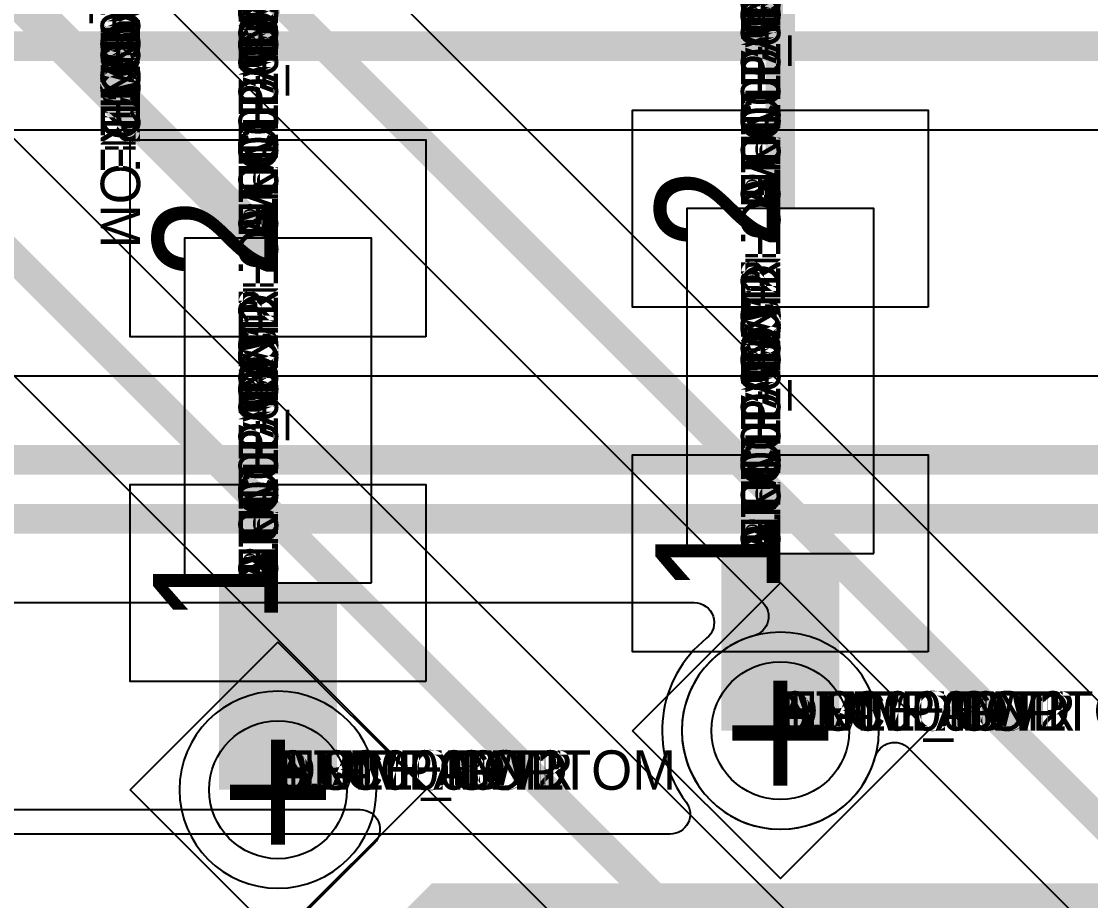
# Model space of a CAD drawing. Extents: x 0 to 323, y 0 to 320.
# Drawn here: x 27.9 to 33.33, y 71.09 to 75.55 of the extents above; entities that cross this region are included whole.
import ezdxf
from ezdxf.enums import TextEntityAlignment as Align

# ---------------------------------------------------------------- set-up
doc = ezdxf.new("R2010")
doc.units = 0
doc.header["$MEASUREMENT"] = 0
doc.layers.get('0').update_dxf_attribs({"linetype": 'CONTINUOUS'})
for name, color, linetype in [('CDN_FIGURES', 7, 'CONTINUOUS'), ('ETCH_BOTTOM', 7, 'CONTINUOUS'), ('ETCH_GND', 3, 'CONTINUOUS'), ('ETCH_INT1', 4, 'CONTINUOUS'), ('ETCH_INT2', 5, 'CONTINUOUS'), ('ETCH_PWR', 6, 'CONTINUOUS'), ('ETCH_TOP', 2, 'CONTINUOUS'), ('MANUFACTURING_NCLEGEND-1-6', 8, 'CONTINUOUS'), ('PACKAGE_GEOMETRY_ASSEMBLY_TOP', 11, 'CONTINUOUS'), ('PACKAGE_GEOMETRY_PIN_NUMBER', 9, 'CONTINUOUS')]:
    doc.layers.add(name, color=color, linetype=linetype)

# ---------------------------------------------------------------- blocks, each defined once
blk = doc.blocks.new('PAD_INFO')
for tag in ['SHAPE_TYPE', 'PAD_HEIGHT', 'PAD_LAYER', 'PAD_TYPE', 'PAD_WIDTH']:
    blk.add_attdef(tag, (0, 0), '', height=0.2)
at = {"flags": 2}
blk.add_attdef('CDN_TYPE', (0, 0), '', height=0.2, dxfattribs=at)
blk = doc.blocks.new('DRILL_INFO')
at = {"flags": 2}
blk.add_attdef('CDN_TYPE', (0, 0), '', height=0.2, dxfattribs=at)
for tag in ['FSHAPE', 'FCHAR', 'DRILL_HEIGHT', 'DIAMETER', 'PLATED', 'DRILL_WIDTH']:
    blk.add_attdef(tag, (0, 0), '', height=0.2)
blk = doc.blocks.new('VIA0700X0300')
at = {"layer": 'ETCH_BOTTOM'}
blk.add_circle((0, 0), 0.35, dxfattribs=at)
at = {"layer": 'ETCH_GND'}
blk.add_circle((0, 0), 0.35, dxfattribs=at)
at = {"layer": 'ETCH_INT1'}
blk.add_circle((0, 0), 0.35, dxfattribs=at)
at = {"layer": 'ETCH_INT2'}
blk.add_circle((0, 0), 0.35, dxfattribs=at)
at = {"layer": 'ETCH_PWR'}
blk.add_circle((0, 0), 0.35, dxfattribs=at)
at = {"layer": 'ETCH_TOP'}
blk.add_circle((0, 0), 0.35, dxfattribs=at)
ref = blk.add_blockref('PAD_INFO', (0, 0))
ref.add_attrib('PAD_LAYER', 'ETCH_TOP', (0, 0), dxfattribs={"height": 0.2})
ref.add_attrib('SHAPE_TYPE', 'NULL', (0, 0), dxfattribs={"height": 0.2})
ref.add_attrib('PAD_TYPE', 'ANTIPAD', (0, 0), dxfattribs={"height": 0.2})
ref.add_attrib('PAD_WIDTH', '0.000000', (0, 0), dxfattribs={"height": 0.2})
ref.add_attrib('PAD_HEIGHT', '0.000000', (0, 0), dxfattribs={"height": 0.2})
ref = blk.add_blockref('PAD_INFO', (0, 0))
ref.add_attrib('PAD_LAYER', 'ETCH_GND', (0, 0), dxfattribs={"height": 0.2})
ref.add_attrib('SHAPE_TYPE', 'NULL', (0, 0), dxfattribs={"height": 0.2})
ref.add_attrib('PAD_TYPE', 'ANTIPAD', (0, 0), dxfattribs={"height": 0.2})
ref.add_attrib('PAD_WIDTH', '0.000000', (0, 0), dxfattribs={"height": 0.2})
ref.add_attrib('PAD_HEIGHT', '0.000000', (0, 0), dxfattribs={"height": 0.2})
ref = blk.add_blockref('PAD_INFO', (0, 0))
ref.add_attrib('PAD_LAYER', 'ETCH_INT1', (0, 0), dxfattribs={"height": 0.2})
ref.add_attrib('SHAPE_TYPE', 'NULL', (0, 0), dxfattribs={"height": 0.2})
ref.add_attrib('PAD_TYPE', 'ANTIPAD', (0, 0), dxfattribs={"height": 0.2})
ref.add_attrib('PAD_WIDTH', '0.000000', (0, 0), dxfattribs={"height": 0.2})
ref.add_attrib('PAD_HEIGHT', '0.000000', (0, 0), dxfattribs={"height": 0.2})
ref = blk.add_blockref('PAD_INFO', (0, 0))
ref.add_attrib('PAD_LAYER', 'ETCH_INT2', (0, 0), dxfattribs={"height": 0.2})
ref.add_attrib('SHAPE_TYPE', 'NULL', (0, 0), dxfattribs={"height": 0.2})
ref.add_attrib('PAD_TYPE', 'ANTIPAD', (0, 0), dxfattribs={"height": 0.2})
ref.add_attrib('PAD_WIDTH', '0.000000', (0, 0), dxfattribs={"height": 0.2})
ref.add_attrib('PAD_HEIGHT', '0.000000', (0, 0), dxfattribs={"height": 0.2})
ref = blk.add_blockref('PAD_INFO', (0, 0))
ref.add_attrib('PAD_LAYER', 'ETCH_PWR', (0, 0), dxfattribs={"height": 0.2})
ref.add_attrib('SHAPE_TYPE', 'NULL', (0, 0), dxfattribs={"height": 0.2})
ref.add_attrib('PAD_TYPE', 'ANTIPAD', (0, 0), dxfattribs={"height": 0.2})
ref.add_attrib('PAD_WIDTH', '0.000000', (0, 0), dxfattribs={"height": 0.2})
ref.add_attrib('PAD_HEIGHT', '0.000000', (0, 0), dxfattribs={"height": 0.2})
ref = blk.add_blockref('PAD_INFO', (0, 0))
ref.add_attrib('PAD_LAYER', 'ETCH_BOTTOM', (0, 0), dxfattribs={"height": 0.2})
ref.add_attrib('SHAPE_TYPE', 'NULL', (0, 0), dxfattribs={"height": 0.2})
ref.add_attrib('PAD_TYPE', 'ANTIPAD', (0, 0), dxfattribs={"height": 0.2})
ref.add_attrib('PAD_WIDTH', '0.000000', (0, 0), dxfattribs={"height": 0.2})
ref.add_attrib('PAD_HEIGHT', '0.000000', (0, 0), dxfattribs={"height": 0.2})
ref = blk.add_blockref('PAD_INFO', (0, 0))
ref.add_attrib('PAD_LAYER', 'ETCH_TOP', (0, 0), dxfattribs={"height": 0.2})
ref.add_attrib('SHAPE_TYPE', 'NULL', (0, 0), dxfattribs={"height": 0.2})
ref.add_attrib('PAD_TYPE', 'THERMAL', (0, 0), dxfattribs={"height": 0.2})
ref.add_attrib('PAD_WIDTH', '0.000000', (0, 0), dxfattribs={"height": 0.2})
ref.add_attrib('PAD_HEIGHT', '0.000000', (0, 0), dxfattribs={"height": 0.2})
ref = blk.add_blockref('PAD_INFO', (0, 0))
ref.add_attrib('PAD_LAYER', 'ETCH_GND', (0, 0), dxfattribs={"height": 0.2})
ref.add_attrib('SHAPE_TYPE', 'NULL', (0, 0), dxfattribs={"height": 0.2})
ref.add_attrib('PAD_TYPE', 'THERMAL', (0, 0), dxfattribs={"height": 0.2})
ref.add_attrib('PAD_WIDTH', '0.000000', (0, 0), dxfattribs={"height": 0.2})
ref.add_attrib('PAD_HEIGHT', '0.000000', (0, 0), dxfattribs={"height": 0.2})
ref = blk.add_blockref('PAD_INFO', (0, 0))
ref.add_attrib('PAD_LAYER', 'ETCH_INT1', (0, 0), dxfattribs={"height": 0.2})
ref.add_attrib('SHAPE_TYPE', 'NULL', (0, 0), dxfattribs={"height": 0.2})
ref.add_attrib('PAD_TYPE', 'THERMAL', (0, 0), dxfattribs={"height": 0.2})
ref.add_attrib('PAD_WIDTH', '0.000000', (0, 0), dxfattribs={"height": 0.2})
ref.add_attrib('PAD_HEIGHT', '0.000000', (0, 0), dxfattribs={"height": 0.2})
ref = blk.add_blockref('PAD_INFO', (0, 0))
ref.add_attrib('PAD_LAYER', 'ETCH_INT2', (0, 0), dxfattribs={"height": 0.2})
ref.add_attrib('SHAPE_TYPE', 'NULL', (0, 0), dxfattribs={"height": 0.2})
ref.add_attrib('PAD_TYPE', 'THERMAL', (0, 0), dxfattribs={"height": 0.2})
ref.add_attrib('PAD_WIDTH', '0.000000', (0, 0), dxfattribs={"height": 0.2})
ref.add_attrib('PAD_HEIGHT', '0.000000', (0, 0), dxfattribs={"height": 0.2})
ref = blk.add_blockref('PAD_INFO', (0, 0))
ref.add_attrib('PAD_LAYER', 'ETCH_PWR', (0, 0), dxfattribs={"height": 0.2})
ref.add_attrib('SHAPE_TYPE', 'NULL', (0, 0), dxfattribs={"height": 0.2})
ref.add_attrib('PAD_TYPE', 'THERMAL', (0, 0), dxfattribs={"height": 0.2})
ref.add_attrib('PAD_WIDTH', '0.000000', (0, 0), dxfattribs={"height": 0.2})
ref.add_attrib('PAD_HEIGHT', '0.000000', (0, 0), dxfattribs={"height": 0.2})
ref = blk.add_blockref('PAD_INFO', (0, 0))
ref.add_attrib('PAD_LAYER', 'ETCH_BOTTOM', (0, 0), dxfattribs={"height": 0.2})
ref.add_attrib('SHAPE_TYPE', 'NULL', (0, 0), dxfattribs={"height": 0.2})
ref.add_attrib('PAD_TYPE', 'THERMAL', (0, 0), dxfattribs={"height": 0.2})
ref.add_attrib('PAD_WIDTH', '0.000000', (0, 0), dxfattribs={"height": 0.2})
ref.add_attrib('PAD_HEIGHT', '0.000000', (0, 0), dxfattribs={"height": 0.2})
ref = blk.add_blockref('PAD_INFO', (0, 0))
ref.add_attrib('PAD_LAYER', 'ETCH_TOP', (0, 0), dxfattribs={"height": 0.2})
ref.add_attrib('SHAPE_TYPE', 'CIRCLE', (0, 0), dxfattribs={"height": 0.2})
ref.add_attrib('PAD_TYPE', 'REGULAR', (0, 0), dxfattribs={"height": 0.2})
ref.add_attrib('PAD_WIDTH', '0.700000', (0, 0), dxfattribs={"height": 0.2})
ref.add_attrib('PAD_HEIGHT', '0.700000', (0, 0), dxfattribs={"height": 0.2})
ref = blk.add_blockref('PAD_INFO', (0, 0))
ref.add_attrib('PAD_LAYER', 'ETCH_GND', (0, 0), dxfattribs={"height": 0.2})
ref.add_attrib('SHAPE_TYPE', 'CIRCLE', (0, 0), dxfattribs={"height": 0.2})
ref.add_attrib('PAD_TYPE', 'REGULAR', (0, 0), dxfattribs={"height": 0.2})
ref.add_attrib('PAD_WIDTH', '0.700000', (0, 0), dxfattribs={"height": 0.2})
ref.add_attrib('PAD_HEIGHT', '0.700000', (0, 0), dxfattribs={"height": 0.2})
ref = blk.add_blockref('PAD_INFO', (0, 0))
ref.add_attrib('PAD_LAYER', 'ETCH_INT1', (0, 0), dxfattribs={"height": 0.2})
ref.add_attrib('SHAPE_TYPE', 'CIRCLE', (0, 0), dxfattribs={"height": 0.2})
ref.add_attrib('PAD_TYPE', 'REGULAR', (0, 0), dxfattribs={"height": 0.2})
ref.add_attrib('PAD_WIDTH', '0.700000', (0, 0), dxfattribs={"height": 0.2})
ref.add_attrib('PAD_HEIGHT', '0.700000', (0, 0), dxfattribs={"height": 0.2})
ref = blk.add_blockref('PAD_INFO', (0, 0))
ref.add_attrib('PAD_LAYER', 'ETCH_INT2', (0, 0), dxfattribs={"height": 0.2})
ref.add_attrib('SHAPE_TYPE', 'CIRCLE', (0, 0), dxfattribs={"height": 0.2})
ref.add_attrib('PAD_TYPE', 'REGULAR', (0, 0), dxfattribs={"height": 0.2})
ref.add_attrib('PAD_WIDTH', '0.700000', (0, 0), dxfattribs={"height": 0.2})
ref.add_attrib('PAD_HEIGHT', '0.700000', (0, 0), dxfattribs={"height": 0.2})
ref = blk.add_blockref('PAD_INFO', (0, 0))
ref.add_attrib('PAD_LAYER', 'ETCH_PWR', (0, 0), dxfattribs={"height": 0.2})
ref.add_attrib('SHAPE_TYPE', 'CIRCLE', (0, 0), dxfattribs={"height": 0.2})
ref.add_attrib('PAD_TYPE', 'REGULAR', (0, 0), dxfattribs={"height": 0.2})
ref.add_attrib('PAD_WIDTH', '0.700000', (0, 0), dxfattribs={"height": 0.2})
ref.add_attrib('PAD_HEIGHT', '0.700000', (0, 0), dxfattribs={"height": 0.2})
ref = blk.add_blockref('PAD_INFO', (0, 0))
ref.add_attrib('PAD_LAYER', 'ETCH_BOTTOM', (0, 0), dxfattribs={"height": 0.2})
ref.add_attrib('SHAPE_TYPE', 'CIRCLE', (0, 0), dxfattribs={"height": 0.2})
ref.add_attrib('PAD_TYPE', 'REGULAR', (0, 0), dxfattribs={"height": 0.2})
ref.add_attrib('PAD_WIDTH', '0.700000', (0, 0), dxfattribs={"height": 0.2})
ref.add_attrib('PAD_HEIGHT', '0.700000', (0, 0), dxfattribs={"height": 0.2})
ref = blk.add_blockref('DRILL_INFO', (0, 0))
ref.add_attrib('DIAMETER', '0.300000', (0, 0), dxfattribs={"height": 0.2})
ref.add_attrib('PLATED', 'PLATED', (0, 0), dxfattribs={"height": 0.2})
ref.add_attrib('FSHAPE', 'DIAMOND', (0, 0), dxfattribs={"height": 0.2})
ref.add_attrib('FCHAR', '+', (0, 0), dxfattribs={"height": 0.2})
ref.add_attrib('DRILL_WIDTH', '1.500000', (0, 0), dxfattribs={"height": 0.2})
ref.add_attrib('DRILL_HEIGHT', '1.500000', (0, 0), dxfattribs={"height": 0.2})
for tag in ['CDN_TYPE', 'PIN']:
    blk.add_attdef(tag, (0, 0), '', height=0.2)
at = {"flags": 2}
for tag in ['PSTKNAME', 'BBV']:
    blk.add_attdef(tag, (0, 0), '', height=0.2, dxfattribs=at)
blk = doc.blocks.new('FIGURE_DIAMOND')
at = {"layer": 'CDN_FIGURES'}
blk.add_lwpolyline([(-0.5, 0), (0, 0.5), (0.5, 0), (0, -0.5)], close=True, dxfattribs=at)
blk = doc.blocks.new('RC0920X0820TS')
at = {"layer": 'ETCH_TOP'}
blk.add_lwpolyline([(-0.46, -0.41), (-0.46, 0.41), (0.46, 0.41), (0.46, -0.41)], close=True, dxfattribs=at)
ref = blk.add_blockref('PAD_INFO', (0, 0))
ref.add_attrib('PAD_LAYER', 'ETCH_TOP', (0, 0), dxfattribs={"height": 0.2})
ref.add_attrib('SHAPE_TYPE', 'NULL', (0, 0), dxfattribs={"height": 0.2})
ref.add_attrib('PAD_TYPE', 'ANTIPAD', (0, 0), dxfattribs={"height": 0.2})
ref.add_attrib('PAD_WIDTH', '0.000000', (0, 0), dxfattribs={"height": 0.2})
ref.add_attrib('PAD_HEIGHT', '0.000000', (0, 0), dxfattribs={"height": 0.2})
ref = blk.add_blockref('PAD_INFO', (0, 0))
ref.add_attrib('PAD_LAYER', 'ETCH_GND', (0, 0), dxfattribs={"height": 0.2})
ref.add_attrib('SHAPE_TYPE', 'NULL', (0, 0), dxfattribs={"height": 0.2})
ref.add_attrib('PAD_TYPE', 'ANTIPAD', (0, 0), dxfattribs={"height": 0.2})
ref.add_attrib('PAD_WIDTH', '0.000000', (0, 0), dxfattribs={"height": 0.2})
ref.add_attrib('PAD_HEIGHT', '0.000000', (0, 0), dxfattribs={"height": 0.2})
ref = blk.add_blockref('PAD_INFO', (0, 0))
ref.add_attrib('PAD_LAYER', 'ETCH_INT1', (0, 0), dxfattribs={"height": 0.2})
ref.add_attrib('SHAPE_TYPE', 'NULL', (0, 0), dxfattribs={"height": 0.2})
ref.add_attrib('PAD_TYPE', 'ANTIPAD', (0, 0), dxfattribs={"height": 0.2})
ref.add_attrib('PAD_WIDTH', '0.000000', (0, 0), dxfattribs={"height": 0.2})
ref.add_attrib('PAD_HEIGHT', '0.000000', (0, 0), dxfattribs={"height": 0.2})
ref = blk.add_blockref('PAD_INFO', (0, 0))
ref.add_attrib('PAD_LAYER', 'ETCH_INT2', (0, 0), dxfattribs={"height": 0.2})
ref.add_attrib('SHAPE_TYPE', 'NULL', (0, 0), dxfattribs={"height": 0.2})
ref.add_attrib('PAD_TYPE', 'ANTIPAD', (0, 0), dxfattribs={"height": 0.2})
ref.add_attrib('PAD_WIDTH', '0.000000', (0, 0), dxfattribs={"height": 0.2})
ref.add_attrib('PAD_HEIGHT', '0.000000', (0, 0), dxfattribs={"height": 0.2})
ref = blk.add_blockref('PAD_INFO', (0, 0))
ref.add_attrib('PAD_LAYER', 'ETCH_PWR', (0, 0), dxfattribs={"height": 0.2})
ref.add_attrib('SHAPE_TYPE', 'NULL', (0, 0), dxfattribs={"height": 0.2})
ref.add_attrib('PAD_TYPE', 'ANTIPAD', (0, 0), dxfattribs={"height": 0.2})
ref.add_attrib('PAD_WIDTH', '0.000000', (0, 0), dxfattribs={"height": 0.2})
ref.add_attrib('PAD_HEIGHT', '0.000000', (0, 0), dxfattribs={"height": 0.2})
ref = blk.add_blockref('PAD_INFO', (0, 0))
ref.add_attrib('PAD_LAYER', 'ETCH_BOTTOM', (0, 0), dxfattribs={"height": 0.2})
ref.add_attrib('SHAPE_TYPE', 'NULL', (0, 0), dxfattribs={"height": 0.2})
ref.add_attrib('PAD_TYPE', 'ANTIPAD', (0, 0), dxfattribs={"height": 0.2})
ref.add_attrib('PAD_WIDTH', '0.000000', (0, 0), dxfattribs={"height": 0.2})
ref.add_attrib('PAD_HEIGHT', '0.000000', (0, 0), dxfattribs={"height": 0.2})
ref = blk.add_blockref('PAD_INFO', (0, 0))
ref.add_attrib('PAD_LAYER', 'ETCH_TOP', (0, 0), dxfattribs={"height": 0.2})
ref.add_attrib('SHAPE_TYPE', 'NULL', (0, 0), dxfattribs={"height": 0.2})
ref.add_attrib('PAD_TYPE', 'THERMAL', (0, 0), dxfattribs={"height": 0.2})
ref.add_attrib('PAD_WIDTH', '0.000000', (0, 0), dxfattribs={"height": 0.2})
ref.add_attrib('PAD_HEIGHT', '0.000000', (0, 0), dxfattribs={"height": 0.2})
ref = blk.add_blockref('PAD_INFO', (0, 0))
ref.add_attrib('PAD_LAYER', 'ETCH_GND', (0, 0), dxfattribs={"height": 0.2})
ref.add_attrib('SHAPE_TYPE', 'NULL', (0, 0), dxfattribs={"height": 0.2})
ref.add_attrib('PAD_TYPE', 'THERMAL', (0, 0), dxfattribs={"height": 0.2})
ref.add_attrib('PAD_WIDTH', '0.000000', (0, 0), dxfattribs={"height": 0.2})
ref.add_attrib('PAD_HEIGHT', '0.000000', (0, 0), dxfattribs={"height": 0.2})
ref = blk.add_blockref('PAD_INFO', (0, 0))
ref.add_attrib('PAD_LAYER', 'ETCH_INT1', (0, 0), dxfattribs={"height": 0.2})
ref.add_attrib('SHAPE_TYPE', 'NULL', (0, 0), dxfattribs={"height": 0.2})
ref.add_attrib('PAD_TYPE', 'THERMAL', (0, 0), dxfattribs={"height": 0.2})
ref.add_attrib('PAD_WIDTH', '0.000000', (0, 0), dxfattribs={"height": 0.2})
ref.add_attrib('PAD_HEIGHT', '0.000000', (0, 0), dxfattribs={"height": 0.2})
ref = blk.add_blockref('PAD_INFO', (0, 0))
ref.add_attrib('PAD_LAYER', 'ETCH_INT2', (0, 0), dxfattribs={"height": 0.2})
ref.add_attrib('SHAPE_TYPE', 'NULL', (0, 0), dxfattribs={"height": 0.2})
ref.add_attrib('PAD_TYPE', 'THERMAL', (0, 0), dxfattribs={"height": 0.2})
ref.add_attrib('PAD_WIDTH', '0.000000', (0, 0), dxfattribs={"height": 0.2})
ref.add_attrib('PAD_HEIGHT', '0.000000', (0, 0), dxfattribs={"height": 0.2})
ref = blk.add_blockref('PAD_INFO', (0, 0))
ref.add_attrib('PAD_LAYER', 'ETCH_PWR', (0, 0), dxfattribs={"height": 0.2})
ref.add_attrib('SHAPE_TYPE', 'NULL', (0, 0), dxfattribs={"height": 0.2})
ref.add_attrib('PAD_TYPE', 'THERMAL', (0, 0), dxfattribs={"height": 0.2})
ref.add_attrib('PAD_WIDTH', '0.000000', (0, 0), dxfattribs={"height": 0.2})
ref.add_attrib('PAD_HEIGHT', '0.000000', (0, 0), dxfattribs={"height": 0.2})
ref = blk.add_blockref('PAD_INFO', (0, 0))
ref.add_attrib('PAD_LAYER', 'ETCH_BOTTOM', (0, 0), dxfattribs={"height": 0.2})
ref.add_attrib('SHAPE_TYPE', 'NULL', (0, 0), dxfattribs={"height": 0.2})
ref.add_attrib('PAD_TYPE', 'THERMAL', (0, 0), dxfattribs={"height": 0.2})
ref.add_attrib('PAD_WIDTH', '0.000000', (0, 0), dxfattribs={"height": 0.2})
ref.add_attrib('PAD_HEIGHT', '0.000000', (0, 0), dxfattribs={"height": 0.2})
ref = blk.add_blockref('PAD_INFO', (0, 0))
ref.add_attrib('PAD_LAYER', 'ETCH_TOP', (0, 0), dxfattribs={"height": 0.2})
ref.add_attrib('SHAPE_TYPE', 'RECTANGLE', (0, 0), dxfattribs={"height": 0.2})
ref.add_attrib('PAD_TYPE', 'REGULAR', (0, 0), dxfattribs={"height": 0.2})
ref.add_attrib('PAD_WIDTH', '0.920000', (0, 0), dxfattribs={"height": 0.2})
ref.add_attrib('PAD_HEIGHT', '0.820000', (0, 0), dxfattribs={"height": 0.2})
ref = blk.add_blockref('PAD_INFO', (0, 0))
ref.add_attrib('PAD_LAYER', 'ETCH_GND', (0, 0), dxfattribs={"height": 0.2})
ref.add_attrib('SHAPE_TYPE', 'NULL', (0, 0), dxfattribs={"height": 0.2})
ref.add_attrib('PAD_TYPE', 'REGULAR', (0, 0), dxfattribs={"height": 0.2})
ref.add_attrib('PAD_WIDTH', '0.000000', (0, 0), dxfattribs={"height": 0.2})
ref.add_attrib('PAD_HEIGHT', '0.000000', (0, 0), dxfattribs={"height": 0.2})
ref = blk.add_blockref('PAD_INFO', (0, 0))
ref.add_attrib('PAD_LAYER', 'ETCH_INT1', (0, 0), dxfattribs={"height": 0.2})
ref.add_attrib('SHAPE_TYPE', 'NULL', (0, 0), dxfattribs={"height": 0.2})
ref.add_attrib('PAD_TYPE', 'REGULAR', (0, 0), dxfattribs={"height": 0.2})
ref.add_attrib('PAD_WIDTH', '0.000000', (0, 0), dxfattribs={"height": 0.2})
ref.add_attrib('PAD_HEIGHT', '0.000000', (0, 0), dxfattribs={"height": 0.2})
ref = blk.add_blockref('PAD_INFO', (0, 0))
ref.add_attrib('PAD_LAYER', 'ETCH_INT2', (0, 0), dxfattribs={"height": 0.2})
ref.add_attrib('SHAPE_TYPE', 'NULL', (0, 0), dxfattribs={"height": 0.2})
ref.add_attrib('PAD_TYPE', 'REGULAR', (0, 0), dxfattribs={"height": 0.2})
ref.add_attrib('PAD_WIDTH', '0.000000', (0, 0), dxfattribs={"height": 0.2})
ref.add_attrib('PAD_HEIGHT', '0.000000', (0, 0), dxfattribs={"height": 0.2})
ref = blk.add_blockref('PAD_INFO', (0, 0))
ref.add_attrib('PAD_LAYER', 'ETCH_PWR', (0, 0), dxfattribs={"height": 0.2})
ref.add_attrib('SHAPE_TYPE', 'NULL', (0, 0), dxfattribs={"height": 0.2})
ref.add_attrib('PAD_TYPE', 'REGULAR', (0, 0), dxfattribs={"height": 0.2})
ref.add_attrib('PAD_WIDTH', '0.000000', (0, 0), dxfattribs={"height": 0.2})
ref.add_attrib('PAD_HEIGHT', '0.000000', (0, 0), dxfattribs={"height": 0.2})
ref = blk.add_blockref('PAD_INFO', (0, 0))
ref.add_attrib('PAD_LAYER', 'ETCH_BOTTOM', (0, 0), dxfattribs={"height": 0.2})
ref.add_attrib('SHAPE_TYPE', 'NULL', (0, 0), dxfattribs={"height": 0.2})
ref.add_attrib('PAD_TYPE', 'REGULAR', (0, 0), dxfattribs={"height": 0.2})
ref.add_attrib('PAD_WIDTH', '0.000000', (0, 0), dxfattribs={"height": 0.2})
ref.add_attrib('PAD_HEIGHT', '0.000000', (0, 0), dxfattribs={"height": 0.2})
ref = blk.add_blockref('DRILL_INFO', (0, 0))
ref.add_attrib('DIAMETER', '0.000000', (0, 0), dxfattribs={"height": 0.2})
ref.add_attrib('PLATED', 'PLATED', (0, 0), dxfattribs={"height": 0.2})
ref.add_attrib('FSHAPE', 'NULL', (0, 0), dxfattribs={"height": 0.2})
ref.add_attrib('DRILL_WIDTH', '0.000000', (0, 0), dxfattribs={"height": 0.2})
ref.add_attrib('DRILL_HEIGHT', '0.000000', (0, 0), dxfattribs={"height": 0.2})
for tag in ['CDN_TYPE', 'PIN']:
    blk.add_attdef(tag, (0, 0), '', height=0.2)
at = {"flags": 2}
for tag in ['PSTKNAME', 'BBV']:
    blk.add_attdef(tag, (0, 0), '', height=0.2, dxfattribs=at)
blk = doc.blocks.new('F270')
at = {"layer": 'ETCH_TOP'}
ref = blk.add_blockref('RC0920X0820TS', (1.18, 0), dxfattribs=at)
ref.add_attrib('CDN_TYPE', 'PIN', (0, 0), dxfattribs={"height": 0.2})
ref.add_attrib('PIN', '2', (0, 0), dxfattribs={"height": 0.2})
at = {"flags": 2}
for tag in ['SYMBOL_TYPE', 'CDN_TYPE', 'REFDES']:
    blk.add_attdef(tag, (0, 0), '', height=0.2, dxfattribs=at)
blk = doc.blocks.new('RC1000X1500TS')
at = {"layer": 'ETCH_TOP'}
blk.add_lwpolyline([(-0.5, -0.75), (-0.5, 0.75), (0.5, 0.75), (0.5, -0.75)], close=True, dxfattribs=at)
ref = blk.add_blockref('PAD_INFO', (0, 0))
ref.add_attrib('PAD_LAYER', 'ETCH_TOP', (0, 0), dxfattribs={"height": 0.2})
ref.add_attrib('SHAPE_TYPE', 'NULL', (0, 0), dxfattribs={"height": 0.2})
ref.add_attrib('PAD_TYPE', 'ANTIPAD', (0, 0), dxfattribs={"height": 0.2})
ref.add_attrib('PAD_WIDTH', '0.000000', (0, 0), dxfattribs={"height": 0.2})
ref.add_attrib('PAD_HEIGHT', '0.000000', (0, 0), dxfattribs={"height": 0.2})
ref = blk.add_blockref('PAD_INFO', (0, 0))
ref.add_attrib('PAD_LAYER', 'ETCH_GND', (0, 0), dxfattribs={"height": 0.2})
ref.add_attrib('SHAPE_TYPE', 'NULL', (0, 0), dxfattribs={"height": 0.2})
ref.add_attrib('PAD_TYPE', 'ANTIPAD', (0, 0), dxfattribs={"height": 0.2})
ref.add_attrib('PAD_WIDTH', '0.000000', (0, 0), dxfattribs={"height": 0.2})
ref.add_attrib('PAD_HEIGHT', '0.000000', (0, 0), dxfattribs={"height": 0.2})
ref = blk.add_blockref('PAD_INFO', (0, 0))
ref.add_attrib('PAD_LAYER', 'ETCH_INT1', (0, 0), dxfattribs={"height": 0.2})
ref.add_attrib('SHAPE_TYPE', 'NULL', (0, 0), dxfattribs={"height": 0.2})
ref.add_attrib('PAD_TYPE', 'ANTIPAD', (0, 0), dxfattribs={"height": 0.2})
ref.add_attrib('PAD_WIDTH', '0.000000', (0, 0), dxfattribs={"height": 0.2})
ref.add_attrib('PAD_HEIGHT', '0.000000', (0, 0), dxfattribs={"height": 0.2})
ref = blk.add_blockref('PAD_INFO', (0, 0))
ref.add_attrib('PAD_LAYER', 'ETCH_INT2', (0, 0), dxfattribs={"height": 0.2})
ref.add_attrib('SHAPE_TYPE', 'NULL', (0, 0), dxfattribs={"height": 0.2})
ref.add_attrib('PAD_TYPE', 'ANTIPAD', (0, 0), dxfattribs={"height": 0.2})
ref.add_attrib('PAD_WIDTH', '0.000000', (0, 0), dxfattribs={"height": 0.2})
ref.add_attrib('PAD_HEIGHT', '0.000000', (0, 0), dxfattribs={"height": 0.2})
ref = blk.add_blockref('PAD_INFO', (0, 0))
ref.add_attrib('PAD_LAYER', 'ETCH_PWR', (0, 0), dxfattribs={"height": 0.2})
ref.add_attrib('SHAPE_TYPE', 'NULL', (0, 0), dxfattribs={"height": 0.2})
ref.add_attrib('PAD_TYPE', 'ANTIPAD', (0, 0), dxfattribs={"height": 0.2})
ref.add_attrib('PAD_WIDTH', '0.000000', (0, 0), dxfattribs={"height": 0.2})
ref.add_attrib('PAD_HEIGHT', '0.000000', (0, 0), dxfattribs={"height": 0.2})
ref = blk.add_blockref('PAD_INFO', (0, 0))
ref.add_attrib('PAD_LAYER', 'ETCH_BOTTOM', (0, 0), dxfattribs={"height": 0.2})
ref.add_attrib('SHAPE_TYPE', 'NULL', (0, 0), dxfattribs={"height": 0.2})
ref.add_attrib('PAD_TYPE', 'ANTIPAD', (0, 0), dxfattribs={"height": 0.2})
ref.add_attrib('PAD_WIDTH', '0.000000', (0, 0), dxfattribs={"height": 0.2})
ref.add_attrib('PAD_HEIGHT', '0.000000', (0, 0), dxfattribs={"height": 0.2})
ref = blk.add_blockref('PAD_INFO', (0, 0))
ref.add_attrib('PAD_LAYER', 'ETCH_TOP', (0, 0), dxfattribs={"height": 0.2})
ref.add_attrib('SHAPE_TYPE', 'NULL', (0, 0), dxfattribs={"height": 0.2})
ref.add_attrib('PAD_TYPE', 'THERMAL', (0, 0), dxfattribs={"height": 0.2})
ref.add_attrib('PAD_WIDTH', '0.000000', (0, 0), dxfattribs={"height": 0.2})
ref.add_attrib('PAD_HEIGHT', '0.000000', (0, 0), dxfattribs={"height": 0.2})
ref = blk.add_blockref('PAD_INFO', (0, 0))
ref.add_attrib('PAD_LAYER', 'ETCH_GND', (0, 0), dxfattribs={"height": 0.2})
ref.add_attrib('SHAPE_TYPE', 'NULL', (0, 0), dxfattribs={"height": 0.2})
ref.add_attrib('PAD_TYPE', 'THERMAL', (0, 0), dxfattribs={"height": 0.2})
ref.add_attrib('PAD_WIDTH', '0.000000', (0, 0), dxfattribs={"height": 0.2})
ref.add_attrib('PAD_HEIGHT', '0.000000', (0, 0), dxfattribs={"height": 0.2})
ref = blk.add_blockref('PAD_INFO', (0, 0))
ref.add_attrib('PAD_LAYER', 'ETCH_INT1', (0, 0), dxfattribs={"height": 0.2})
ref.add_attrib('SHAPE_TYPE', 'NULL', (0, 0), dxfattribs={"height": 0.2})
ref.add_attrib('PAD_TYPE', 'THERMAL', (0, 0), dxfattribs={"height": 0.2})
ref.add_attrib('PAD_WIDTH', '0.000000', (0, 0), dxfattribs={"height": 0.2})
ref.add_attrib('PAD_HEIGHT', '0.000000', (0, 0), dxfattribs={"height": 0.2})
ref = blk.add_blockref('PAD_INFO', (0, 0))
ref.add_attrib('PAD_LAYER', 'ETCH_INT2', (0, 0), dxfattribs={"height": 0.2})
ref.add_attrib('SHAPE_TYPE', 'NULL', (0, 0), dxfattribs={"height": 0.2})
ref.add_attrib('PAD_TYPE', 'THERMAL', (0, 0), dxfattribs={"height": 0.2})
ref.add_attrib('PAD_WIDTH', '0.000000', (0, 0), dxfattribs={"height": 0.2})
ref.add_attrib('PAD_HEIGHT', '0.000000', (0, 0), dxfattribs={"height": 0.2})
ref = blk.add_blockref('PAD_INFO', (0, 0))
ref.add_attrib('PAD_LAYER', 'ETCH_PWR', (0, 0), dxfattribs={"height": 0.2})
ref.add_attrib('SHAPE_TYPE', 'NULL', (0, 0), dxfattribs={"height": 0.2})
ref.add_attrib('PAD_TYPE', 'THERMAL', (0, 0), dxfattribs={"height": 0.2})
ref.add_attrib('PAD_WIDTH', '0.000000', (0, 0), dxfattribs={"height": 0.2})
ref.add_attrib('PAD_HEIGHT', '0.000000', (0, 0), dxfattribs={"height": 0.2})
ref = blk.add_blockref('PAD_INFO', (0, 0))
ref.add_attrib('PAD_LAYER', 'ETCH_BOTTOM', (0, 0), dxfattribs={"height": 0.2})
ref.add_attrib('SHAPE_TYPE', 'NULL', (0, 0), dxfattribs={"height": 0.2})
ref.add_attrib('PAD_TYPE', 'THERMAL', (0, 0), dxfattribs={"height": 0.2})
ref.add_attrib('PAD_WIDTH', '0.000000', (0, 0), dxfattribs={"height": 0.2})
ref.add_attrib('PAD_HEIGHT', '0.000000', (0, 0), dxfattribs={"height": 0.2})
ref = blk.add_blockref('PAD_INFO', (0, 0))
ref.add_attrib('PAD_LAYER', 'ETCH_GND', (0, 0), dxfattribs={"height": 0.2})
ref.add_attrib('SHAPE_TYPE', 'NULL', (0, 0), dxfattribs={"height": 0.2})
ref.add_attrib('PAD_TYPE', 'REGULAR', (0, 0), dxfattribs={"height": 0.2})
ref.add_attrib('PAD_WIDTH', '0.000000', (0, 0), dxfattribs={"height": 0.2})
ref.add_attrib('PAD_HEIGHT', '0.000000', (0, 0), dxfattribs={"height": 0.2})
ref = blk.add_blockref('PAD_INFO', (0, 0))
ref.add_attrib('PAD_LAYER', 'ETCH_INT1', (0, 0), dxfattribs={"height": 0.2})
ref.add_attrib('SHAPE_TYPE', 'NULL', (0, 0), dxfattribs={"height": 0.2})
ref.add_attrib('PAD_TYPE', 'REGULAR', (0, 0), dxfattribs={"height": 0.2})
ref.add_attrib('PAD_WIDTH', '0.000000', (0, 0), dxfattribs={"height": 0.2})
ref.add_attrib('PAD_HEIGHT', '0.000000', (0, 0), dxfattribs={"height": 0.2})
ref = blk.add_blockref('PAD_INFO', (0, 0))
ref.add_attrib('PAD_LAYER', 'ETCH_INT2', (0, 0), dxfattribs={"height": 0.2})
ref.add_attrib('SHAPE_TYPE', 'NULL', (0, 0), dxfattribs={"height": 0.2})
ref.add_attrib('PAD_TYPE', 'REGULAR', (0, 0), dxfattribs={"height": 0.2})
ref.add_attrib('PAD_WIDTH', '0.000000', (0, 0), dxfattribs={"height": 0.2})
ref.add_attrib('PAD_HEIGHT', '0.000000', (0, 0), dxfattribs={"height": 0.2})
ref = blk.add_blockref('PAD_INFO', (0, 0))
ref.add_attrib('PAD_LAYER', 'ETCH_PWR', (0, 0), dxfattribs={"height": 0.2})
ref.add_attrib('SHAPE_TYPE', 'NULL', (0, 0), dxfattribs={"height": 0.2})
ref.add_attrib('PAD_TYPE', 'REGULAR', (0, 0), dxfattribs={"height": 0.2})
ref.add_attrib('PAD_WIDTH', '0.000000', (0, 0), dxfattribs={"height": 0.2})
ref.add_attrib('PAD_HEIGHT', '0.000000', (0, 0), dxfattribs={"height": 0.2})
ref = blk.add_blockref('PAD_INFO', (0, 0))
ref.add_attrib('PAD_LAYER', 'ETCH_BOTTOM', (0, 0), dxfattribs={"height": 0.2})
ref.add_attrib('SHAPE_TYPE', 'NULL', (0, 0), dxfattribs={"height": 0.2})
ref.add_attrib('PAD_TYPE', 'REGULAR', (0, 0), dxfattribs={"height": 0.2})
ref.add_attrib('PAD_WIDTH', '0.000000', (0, 0), dxfattribs={"height": 0.2})
ref.add_attrib('PAD_HEIGHT', '0.000000', (0, 0), dxfattribs={"height": 0.2})
ref = blk.add_blockref('DRILL_INFO', (0, 0))
ref.add_attrib('DIAMETER', '0.000000', (0, 0), dxfattribs={"height": 0.2})
ref.add_attrib('PLATED', 'PLATED', (0, 0), dxfattribs={"height": 0.2})
ref.add_attrib('FSHAPE', 'NULL', (0, 0), dxfattribs={"height": 0.2})
ref.add_attrib('DRILL_WIDTH', '0.000000', (0, 0), dxfattribs={"height": 0.2})
ref.add_attrib('DRILL_HEIGHT', '0.000000', (0, 0), dxfattribs={"height": 0.2})
ref = blk.add_blockref('PAD_INFO', (0, 0))
ref.add_attrib('PAD_LAYER', 'ETCH_TOP', (0, 0), dxfattribs={"height": 0.2})
ref.add_attrib('SHAPE_TYPE', 'RECTANGLE', (0, 0), dxfattribs={"height": 0.2})
ref.add_attrib('PAD_TYPE', 'REGULAR', (0, 0), dxfattribs={"height": 0.2})
ref.add_attrib('PAD_WIDTH', '1.000000', (0, 0), dxfattribs={"height": 0.2})
ref.add_attrib('PAD_HEIGHT', '1.500000', (0, 0), dxfattribs={"height": 0.2})
for tag in ['CDN_TYPE', 'PIN']:
    blk.add_attdef(tag, (0, 0), '', height=0.2)
at = {"flags": 2}
for tag in ['PSTKNAME', 'BBV']:
    blk.add_attdef(tag, (0, 0), '', height=0.2, dxfattribs=at)
blk = doc.blocks.new('F56')
at = {"layer": 'PACKAGE_GEOMETRY_ASSEMBLY_TOP'}
blk.add_lwpolyline([(0, -0.475), (1.75, -0.475), (1.75, 0.475), (0, 0.475)], close=True, dxfattribs=at)
at = {"layer": 'ETCH_TOP'}
ref = blk.add_blockref('RC1000X1500TS', (0, 0), dxfattribs=at)
ref.add_attrib('CDN_TYPE', 'PIN', (0, 0), dxfattribs={"height": 0.2})
ref.add_attrib('PIN', '1', (0, 0), dxfattribs={"height": 0.2})
ref = blk.add_blockref('RC1000X1500TS', (1.75, 0), dxfattribs=at)
ref.add_attrib('CDN_TYPE', 'PIN', (0, 0), dxfattribs={"height": 0.2})
ref.add_attrib('PIN', '2', (0, 0), dxfattribs={"height": 0.2})
at = {"flags": 2}
for tag in ['SYMBOL_TYPE', 'CDN_TYPE', 'REFDES']:
    blk.add_attdef(tag, (0, 0), '', height=0.2, dxfattribs=at)

msp = doc.modelspace()

# ---------------------------------------------------------------- linework, layer by layer
at = {"layer": 'ETCH_BOTTOM'}
for points in [[(89.35, 52.25, 0.15, 0.15, 0), (89.35, 53.1867, 0.15, 0.15, 0), (90.825, 54.6617, 0.15, 0.15, 0), (90.825, 59.8617, 0.15, 0.15, 0), (93.075, 62.1117, 0.15, 0.15, 0), (93.075, 62.5882, 0.15, 0.15, 0), (92.25, 63.4132, 0.15, 0.15, 0), (91.2841, 64.379, 0.15, 0.15, 0), (90.4618, 64.379, 0.15, 0.15, 0), (83.0158, 71.825, 0.15, 0.15, 0), (56.5383, 71.825, 0.15, 0.15, 0), (56.2883, 71.575, 0.15, 0.15, 0), (55.8117, 71.575, 0.15, 0.15, 0), (51.9617, 75.425, 0.15, 0.15, 0), (27.3254, 75.425, 0.15, 0.15, 0), (21.8074, 69.907, 0.15, 0.15, 0), (21.243, 69.907, 0.15, 0.15, 0)], [(65.7, 69.55, 0.15, 0.15, 0), (63.975, 71.275, 0.15, 0.15, 0), (55.6874, 71.275, 0.15, 0.15, 0), (53.7374, 73.225, 0.15, 0.15, 0), (42.7883, 73.225, 0.15, 0.15, 0), (42.6383, 73.075, 0.15, 0.15, 0), (39.9126, 73.075, 0.15, 0.15, 0), (39.6626, 73.325, 0.15, 0.15, 0), (25.6497, 73.325, 0.15, 0.15, 0), (21.7937, 69.469, 0.15, 0.15, 0), (21.6934, 69.469, 0.15, 0.15, 0), (21.5564, 69.332, 0.15, 0.15, 0), (21.0047, 69.332, 0.15, 0.15, 0), (20.5037, 69.833, 0.15, 0.15, 0), (19.617, 69.833, 0.15, 0.15, 0)], [(13.926, 68.726, 0.15, 0.15, 0), (14.479, 68.173, 0.15, 0.15, 0), (15.7903, 68.173, 0.15, 0.15, 0), (16.8123, 69.195, 0.15, 0.15, 0), (20.6683, 69.195, 0.15, 0.15, 0), (20.8313, 69.032, 0.15, 0.15, 0), (21.6807, 69.032, 0.15, 0.15, 0), (21.8177, 69.169, 0.15, 0.15, 0), (22.2943, 69.169, 0.15, 0.15, 0), (22.3073, 69.156, 0.15, 0.15, 0), (23.1073, 69.156, 0.15, 0.15, 0), (26.9763, 73.025, 0.15, 0.15, 0), (39.5383, 73.025, 0.15, 0.15, 0), (40.1133, 72.45, 0.15, 0.15, 0), (43.2, 72.45, 0.15, 0.15, 0), (46.1, 69.55, 0.15, 0.15, 0), (58.15, 69.55, 0.15, 0.15, 0)]]:
    msp.add_lwpolyline(points, format="xyseb", dxfattribs=at)
for points in [[(40.0887, 73.5001), (39.8387, 73.7501), (26.4965, 73.7501, -0.668179), (26.4248, 73.9232), (27.5015, 74.9999), (44.6002, 74.9999, -0.434609), (44.7013, 74.8915, 1.071716), (45.8987, 74.8915, -0.434609), (45.9998, 74.9999), (51.7856, 74.9999), (52.9623, 73.8232, -0.668179), (52.8906, 73.6501), (42.6122, 73.6501), (42.4622, 73.5001)], [(26.2224, 71.4251, -0.668179), (26.1507, 71.5982), (27.1524, 72.5999), (31.3127, 72.5999, -0.709653), (31.3759, 72.4192, 0.406929), (31.2716, 71.5877, -0.619671), (31.1908, 71.4251)]]:
    msp.add_lwpolyline(points, format="xyb", close=True, dxfattribs=at)
at = {"layer": 'ETCH_GND'}
msp.add_lwpolyline([(32.2501, 71.95, 1), (31.2499, 71.95, 1)], format="xyb", close=True, dxfattribs=at)
at = {"layer": 'ETCH_INT1'}
for points in [[(32.2501, 71.95, 1), (31.2499, 71.95, 1)], [(29.7001, 71.65, 1), (28.6999, 71.65, 1)]]:
    msp.add_lwpolyline(points, format="xyb", close=True, dxfattribs=at)
at = {"layer": 'ETCH_INT2'}
for points, format in [([(23.4, 92.7, 0.15, 0.15, 0), (23.4, 84.1633, 0.15, 0.15, 0), (23.325, 84.0883, 0.15, 0.15, 0), (23.325, 81.5383, 0.15, 0.15, 0), (43.87, 60.9933, 0.15, 0.15, 0), (43.87, 59.9169, 0.15, 0.15, 0), (45.875, 57.9118, 0.15, 0.15, 0), (51.8642, 51.9226, 0.15, 0.15, 0), (53.0393, 51.9226, 0.15, 0.15, 0), (53.5829, 51.379, 0.15, 0.15, 0), (58.9382, 51.379, 0.15, 0.15, 0), (59.275, 51.7158, 0.15, 0.15, 0), (59.275, 54.475, 0.15, 0.15, 0), (59.7, 54.9, 0.15, 0.15, 0)], "xyseb"), ([(59.85, 53.35, 0.15, 0.15, 0), (59.85, 51.8665, 0.15, 0.15, 0), (59.0625, 51.079, 0.15, 0.15, 0), (53.4586, 51.079, 0.15, 0.15, 0), (53.3126, 51.225, 0.15, 0.15, 0), (50.925, 51.225, 0.15, 0.15, 0), (49.0726, 53.0774, 0.15, 0.15, 0), (44.8599, 57.29, 0.15, 0.15, 0), (44.3268, 57.29, 0.15, 0.15, 0), (43.99, 57.6268, 0.15, 0.15, 0), (41.33, 60.2869, 0.15, 0.15, 0), (41.33, 60.8832, 0.15, 0.15, 0), (40.9932, 61.22, 0.15, 0.15, 0), (25.4711, 76.742, 0.15, 0.15, 0), (24.6448, 76.742, 0.15, 0.15, 0), (24.308, 77.0788, 0.15, 0.15, 0), (22.8, 78.5869, 0.15, 0.15, 0), (22.8, 90.95, 0.15, 0.15, 0)], "xyseb"), ([(23.9876, 81.4769), (33.4853, 71.9792, 0.608918), (33.657, 72.0339, -1.935052), (34.2339, 71.457, 0.608918), (34.1792, 71.2853), (44.2951, 61.1694), (44.2951, 60.093), (52.0403, 52.3477)], "xyb"), ([(25.8215, 67.6817), (28.4038, 65.2432, 0.424692), (28.5495, 65.25, -1.121485), (29.272, 64.567, 0.423227), (29.274, 64.4214), (40.8319, 53.507), (42.9888, 51.3501), (49.9539, 51.3501, 0.668179), (50.0256, 51.5232), (44.6838, 56.8649), (44.1507, 56.8649), (40.9049, 60.1108), (40.9049, 60.1539), (40.8495, 60.1539), (40.845, 60.1531, -0.767323), (40.4311, 61.026, 0.437934), (40.4371, 61.1749), (40.1424, 61.4696, 0.588107), (39.9719, 61.421, -1.797474), (39.371, 62.0219, 0.588107), (39.4196, 62.1924), (25.295, 76.3169)], "xyb")]:
    msp.add_lwpolyline(points, format=format, dxfattribs=at)
msp.add_lwpolyline([(41.5271, 61.5221, -0.63475), (41.3545, 61.4599), (25.6472, 77.1671), (24.8209, 77.1671), (23.2251, 78.763), (23.2251, 80.7922, -0.668179), (23.3982, 80.8639), (27.2271, 77.035, -0.438125), (27.2211, 76.886, 1.08428), (27.926, 76.1811, -0.438125), (28.075, 76.1871), (31.6608, 72.6013, -0.574428), (31.6162, 72.4319, 1.714131), (32.2319, 71.8162, -0.574428), (32.4013, 71.8608), (42.1142, 62.1479, -0.678938), (42.0395, 61.9749, 0.395209), (41.5271, 61.5221)], format="xyb", close=True, dxfattribs=at)
at = {"layer": 'ETCH_PWR'}
msp.add_lwpolyline([(29.7001, 71.65, 1), (28.6999, 71.65, 1)], format="xyb", close=True, dxfattribs=at)
at = {"layer": 'ETCH_TOP'}
for points, format in [([(31.75, 74.6, 0.15, 0.15, 0), (31.75, 75.95, 0.15, 0.15, 0), (33.175, 77.375, 0.15, 0.15, 0), (33.175, 78.6682, 0.15, 0.15, 0), (32.7432, 79.1, 0.15, 0.15, 0), (32.2, 79.1, 0.15, 0.15, 0), (32.1, 79, 0.15, 0.15, 0)], "xyseb"), ([(26.147, 75.692, 0.2, 0.2, 0), (26.155, 75.7, 0.2, 0.2, 0), (27.85, 75.7, 0.2, 0.2, 0), (29.1, 74.45, 0.2, 0.2, 0), (29.2, 74.45, 0.2, 0.2, 0)], "xyseb"), ([(58.678, 67.704, 0.15, 0.15, 0), (58.65, 67.732, 0.15, 0.15, 0), (58.65, 68.85, 0.15, 0.15, 0), (59.675, 69.875, 0.15, 0.15, 0), (59.675, 74.3882, 0.15, 0.15, 0), (58.9882, 75.075, 0.15, 0.15, 0), (48.975, 75.075, 0.15, 0.15, 0), (45.6, 71.7, 0.15, 0.15, 0), (41.6624, 71.7, 0.15, 0.15, 0), (41.0624, 71.1, 0.15, 0.15, 0), (40.1656, 71.1, 0.15, 0.15, 0), (39.8476, 71.418, 0.15, 0.15, 0), (39.1224, 71.418, 0.15, 0.15, 0), (38.8044, 71.1, 0.15, 0.15, 0), (30.0125, 71.1, 0.15, 0.15, 0), (26.1625, 67.25, 0.15, 0.15, 0), (24.15, 67.25, 0.15, 0.15, 0), (20.725, 63.825, 0.15, 0.15, 0), (18.0138, 63.825, 0.15, 0.15, 0), (13.113, 68.7258, 0.15, 0.15, 0), (13.113, 69.763, 0.15, 0.15, 0)], "xyseb"), ([(31.75, 72.85, 0.6, 0.6, 0), (31.75, 71.95, 0.6, 0.6, 0)], "xyseb"), ([(29.2, 72.7, 0.6, 0.6, 0), (29.2, 71.65, 0.6, 0.6, 0)], "xyseb"), ([(27.7999, 71.5499), (29.6164, 71.5499, -0.668179), (29.6881, 71.3768), (25.9864, 67.6751)], "xyb")]:
    msp.add_lwpolyline(points, format=format, dxfattribs=at)

# ---------------------------------------------------------------- block references
for name, p, rotation in [('F270', (28.3, 77.6), 270), ('F56', (31.75, 72.85), 90), ('F56', (29.2, 72.7), 90)]:
    msp.add_blockref(name, p, dxfattribs=dict(rotation=rotation))
for p in [(31.75, 71.95), (29.2, 71.65)]:
    msp.add_blockref('VIA0700X0300', p, dxfattribs=at)
at = {"layer": 'MANUFACTURING_NCLEGEND-1-6', "xscale": 1.5, "yscale": 1.5}
for p in [(31.75, 71.95), (29.2, 71.65)]:
    msp.add_blockref('FIGURE_DIAMOND', p, dxfattribs=at)

# ---------------------------------------------------------------- texts
at = {"layer": 'MANUFACTURING_NCLEGEND-1-6'}
for p in [(31.75, 71.95), (29.2, 71.65)]:
    msp.add_text('+', height=0.75, dxfattribs=at).set_placement(p, align=Align.MIDDLE_CENTER)
at = {"layer": 'PACKAGE_GEOMETRY_PIN_NUMBER', "width": 0.88}
for s, p in [('2', (31.75, 74.6)), ('2', (29.2, 74.45)), ('1', (31.75, 72.85)), ('1', (29.2, 72.7))]:
    msp.add_text(s, height=0.635, rotation=90, dxfattribs=at).set_placement(p, align=Align.CENTER)

doc.saveas('drawing.dxf')
